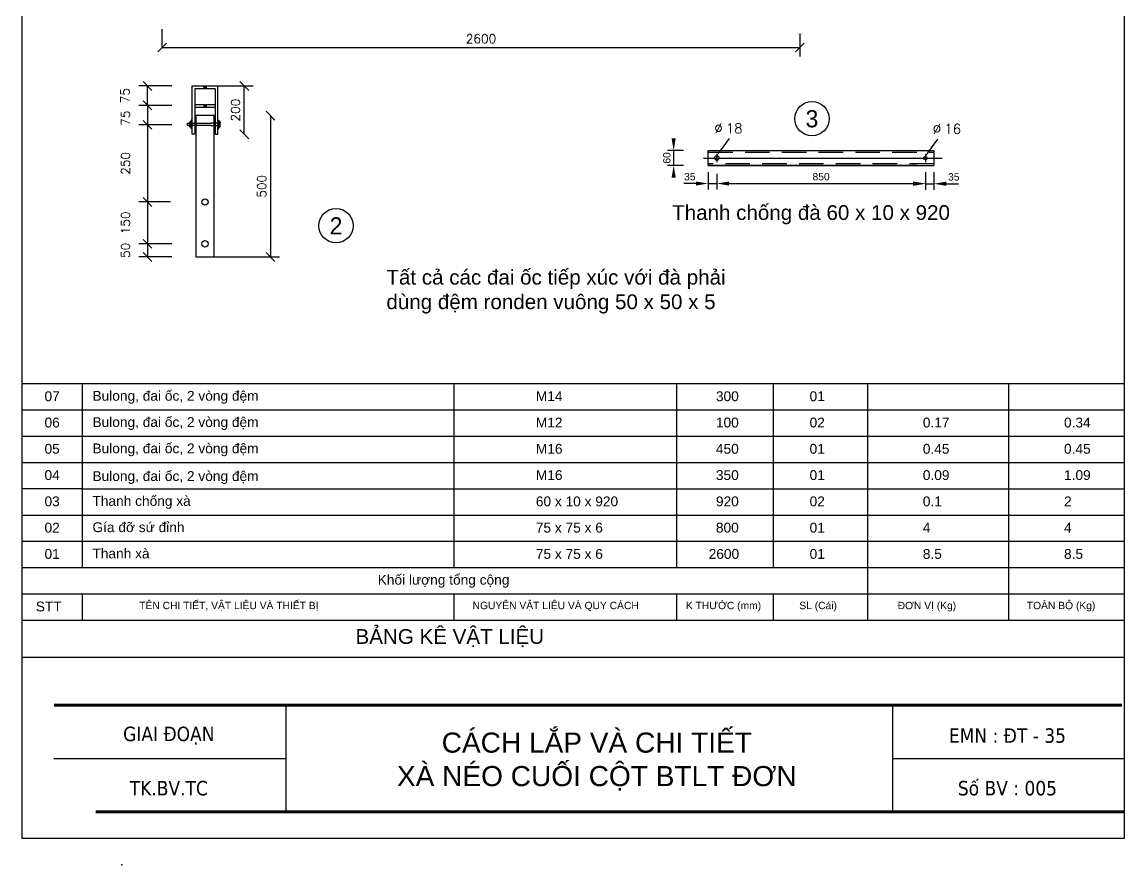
# Model space of a CAD drawing. Extents: x 8.3 to 61.5, y -2.6 to 31.6.
# Drawn here: x 8.25 to 30.75, y -2.6 to 14.57 of the extents above; entities that cross this region are included whole.
import ezdxf
from ezdxf.enums import TextEntityAlignment as Align

# ---------------------------------------------------------------- set-up
doc = ezdxf.new("R2010")
doc.units = 0
doc.header["$MEASUREMENT"] = 0
doc.linetypes.add('DASHDOTX2', pattern=[50.8, 25.4, -12.7, 0, -12.7])
doc.linetypes.add('DASHED2', pattern=[0.375, 0.25, -0.125])
doc.layers.get('0').update_dxf_attribs({"linetype": 'CONTINUOUS'})
doc.layers.get('DEFPOINTS').update_dxf_attribs({"linetype": 'CONTINUOUS'})
doc.styles.add('ROMANS', font='romans.shx')
doc.styles.get("Standard").update_dxf_attribs({"font": 'romans.shx'})
doc.styles.add('Standard1', font='VNARIAL_0.TTF')
doc.styles.add('VNARIAL', font='VARR2.TTF')
doc.dimstyles.get("Standard").update_dxf_attribs({"dimtxt": 0.18, "dimasz": 0.18, "dimexe": 0.18, "dimexo": 0, "dimgap": 0.09, "dimtad": 1, "dimdec": 0, "dimlfac": 200, "dimzin": 0, "dimdsep": 46, "dimtxsty": 'ROMANS', "dimblk1": 'OBLIQUE', "dimblk2": 'OBLIQUE', "dimsah": 1, "dimcen": 0.3, "dimse1": 1, "dimadec": 0, "dimazin": 0, "dimtfac": 1, "dimtdec": 0, "dimtmove": 1, "dimatfit": 3, "dimldrblk": 'OBLIQUE', "dimfxl": 1, "dimtolj": 1, "dimtzin": 0, "dimarcsym": 0})

# ---------------------------------------------------------------- blocks, each defined once
blk = doc.blocks.new('_OBLIQUE')
at = {"color": 0, "linetype": 'ByBlock'}
blk.add_line((-0.5, -0.5), (0.5, 0.5), dxfattribs=at)
blk = doc.blocks.new('*D13')
at = {"color": 0, "linetype": 'Continuous', "lineweight": -2}
for p, q in [((10.808, 10.054), (10.808, 9.786)), ((11.306, 9.786), (10.628, 9.786))]:
    blk.add_line(p, q, dxfattribs=at)
at = {"layer": 'DEFPOINTS', "color": 0, "linetype": 'Continuous'}
for p in [(11.276, 10.054), (10.808, 9.786), (11.306, 9.786)]:
    blk.add_point(p, dxfattribs=at)
at = {"color": 0, "linetype": 'Continuous', "lineweight": -2, "xscale": 0.18, "yscale": 0.18, "zscale": 0.18}
for p, rotation in [((10.808, 10.054), 90), ((10.808, 9.786), 270)]:
    blk.add_blockref('_OBLIQUE', p, dxfattribs=dict(at, rotation=rotation))
at = {"color": 0, "linetype": 'Continuous', "insert": (10.358, 9.92), "char_height": 0.18, "attachment_point": 5, "rotation": 90, "style": 'ROMANS'}
blk.add_mtext('\\A1;50', dxfattribs=at)
blk = doc.blocks.new('*D14')
at = {"color": 0, "linetype": 'Continuous', "lineweight": -2}
for p, q in [((10.808, 12.874), (10.808, 12.479)), ((11.306, 12.479), (10.628, 12.479))]:
    blk.add_line(p, q, dxfattribs=at)
at = {"layer": 'DEFPOINTS', "color": 0, "linetype": 'Continuous'}
for p in [(11.276, 12.874), (10.808, 12.479), (11.306, 12.479)]:
    blk.add_point(p, dxfattribs=at)
at = {"color": 0, "linetype": 'Continuous', "lineweight": -2, "xscale": 0.18, "yscale": 0.18, "zscale": 0.18}
for p, rotation in [((10.808, 12.874), 90), ((10.808, 12.479), 270)]:
    blk.add_blockref('_OBLIQUE', p, dxfattribs=dict(at, rotation=rotation))
at = {"color": 0, "linetype": 'Continuous', "insert": (10.358, 12.613), "char_height": 0.18, "attachment_point": 5, "rotation": 90, "style": 'ROMANS'}
blk.add_mtext('\\A1;75', dxfattribs=at)
blk = doc.blocks.new('*D15')
at = {"color": 0, "linetype": 'Continuous', "lineweight": -2}
for p, q in [((13.316, 12.665), (13.316, 9.786)), ((12.167, 9.786), (13.496, 9.786))]:
    blk.add_line(p, q, dxfattribs=at)
at = {"layer": 'DEFPOINTS', "color": 0, "linetype": 'Continuous'}
for p in [(12.167, 12.665), (12.167, 9.786), (13.316, 9.786)]:
    blk.add_point(p, dxfattribs=at)
at = {"color": 0, "linetype": 'Continuous', "lineweight": -2, "xscale": 0.18, "yscale": 0.18, "zscale": 0.18}
for p, rotation in [((13.316, 12.665), 90), ((13.316, 9.786), 270)]:
    blk.add_blockref('_OBLIQUE', p, dxfattribs=dict(at, rotation=rotation))
at = {"color": 0, "linetype": 'Continuous', "insert": (13.136, 11.226), "char_height": 0.18, "attachment_point": 5, "rotation": 90, "style": 'ROMANS'}
blk.add_mtext('\\A1;500', dxfattribs=at)
blk = doc.blocks.new('*D17')
at = {"color": 0, "linetype": 'Continuous', "lineweight": -2}
for p, q in [((24.105, 14.337), (24.105, 13.873)), ((11.105, 14.053), (24.105, 14.053))]:
    blk.add_line(p, q, dxfattribs=at)
at = {"layer": 'DEFPOINTS', "color": 0, "linetype": 'Continuous'}
for p in [(11.105, 14.425), (24.105, 14.337), (24.105, 14.053)]:
    blk.add_point(p, dxfattribs=at)
at = {"color": 0, "linetype": 'Continuous', "lineweight": -2, "xscale": 0.18, "yscale": 0.18, "zscale": 0.18, "rotation": 180}
blk.add_blockref('_OBLIQUE', (11.105, 14.053), dxfattribs=at)
at = {"color": 0, "linetype": 'Continuous', "lineweight": -2, "xscale": 0.18, "yscale": 0.18, "zscale": 0.18}
blk.add_blockref('_OBLIQUE', (24.105, 14.053), dxfattribs=at)
at = {"color": 0, "linetype": 'Continuous', "insert": (17.605, 14.233), "char_height": 0.18, "attachment_point": 5, "style": 'ROMANS'}
blk.add_mtext('\\A1;2600', dxfattribs=at)

msp = doc.modelspace()

# ---------------------------------------------------------------- linework, layer by layer
at = {"color": 5, "linetype": 'Continuous'}
for p, q in [((8.2513, -2.0609), (8.2513, 31.6291)), ((30.7205, -2.0609), (30.7205, 31.6291)), ((8.2513, 7.206), (30.7205, 7.206)), ((9.4774, 7.206), (9.4774, 3.4582)), ((17.0505, 7.206), (17.0505, 3.4582)), ((21.5896, 7.206), (21.5896, 3.4582)), ((23.5587, 7.206), (23.5587, 3.4582)), ((25.482, 7.206), (25.482, 2.3874)), ((28.3597, 7.206), (28.3597, 2.3874)), ((8.2513, 6.6706), (30.7205, 6.6706)), ((8.2513, 6.1352), (30.7205, 6.1352)), ((8.2513, 5.5998), (30.7205, 5.5998)), ((9.4774, 5.0644), (8.2513, 5.0644)), ((9.4774, 5.0644), (30.7205, 5.0644)), ((8.2513, 4.529), (30.7205, 4.529)), ((8.2513, 3.9936), (30.7205, 3.9936)), ((8.2513, 3.4582), (30.7205, 3.4582)), ((8.2513, 2.9228), (30.7205, 2.9228)), ((9.4774, 2.9228), (9.4774, 2.3874)), ((17.0505, 2.9228), (17.0505, 2.3874)), ((21.5896, 2.9228), (21.5896, 2.3874)), ((23.5587, 2.9228), (23.5587, 2.3874)), ((8.2513, 2.3874), (30.7205, 2.3874)), ((8.2513, 1.6339), (30.7205, 1.6339)), ((30.7205, -2.0609), (8.2513, -2.0609))]:
    msp.add_line(p, q, dxfattribs=at)
at = {"linetype": 'Continuous'}
for p, q in [((11.1045, 14.0533), (11.1045, 14.425)), ((11.717, 12.2855), (11.717, 13.2699)), ((11.717, 13.2699), (12.2418, 13.2699)), ((11.7725, 13.2112), (11.7725, 12.2855)), ((12.1863, 13.2112), (11.7725, 13.2112)), ((12.1863, 13.2112), (12.1863, 12.2855)), ((12.2418, 12.2855), (12.2418, 13.2699)), ((12.2418, 13.2699), (12.9598, 13.2699)), ((12.7798, 12.2855), (12.7798, 13.2699)), ((11.7725, 12.8931), (12.1863, 12.8931)), ((12.1863, 12.8344), (11.7725, 12.8344)), ((11.6229, 12.5121), (11.8554, 12.5121)), ((11.6229, 12.4641), (11.6229, 12.5121)), ((11.8554, 12.4641), (11.6229, 12.4641)), ((11.6757, 12.5474), (11.6712, 12.5386)), ((11.6712, 12.5386), (11.6712, 12.5121)), ((11.6712, 12.5121), (11.6712, 12.4641)), ((11.6712, 12.4376), (11.6712, 12.4641)), ((11.6757, 12.4288), (11.6712, 12.4376)), ((11.6757, 12.5474), (11.6947, 12.5474)), ((11.6947, 12.4288), (11.6757, 12.4288)), ((11.6947, 12.5474), (11.6832, 12.5474)), ((11.6947, 12.5474), (11.6947, 12.5121)), ((11.6947, 12.4288), (11.6947, 12.4641)), ((11.6981, 12.5757), (11.6981, 12.4881)), ((11.7101, 12.5757), (11.6981, 12.5757)), ((11.6981, 12.4005), (11.6981, 12.4881)), ((11.7101, 12.4005), (11.6981, 12.4005)), ((11.7101, 12.5757), (11.7101, 12.4881)), ((11.7101, 12.4005), (11.7101, 12.4881)), ((11.8554, 12.5121), (12.1034, 12.5121)), ((12.1034, 12.4641), (11.8554, 12.4641)), ((12.2876, 12.5121), (12.1034, 12.5121)), ((12.1034, 12.4641), (12.2876, 12.4641)), ((12.2487, 12.5757), (12.2487, 12.4881)), ((12.2487, 12.5757), (12.2607, 12.5757)), ((12.2487, 12.4005), (12.2487, 12.4881)), ((12.2487, 12.4005), (12.2607, 12.4005)), ((12.2607, 12.5757), (12.2607, 12.4881)), ((12.2607, 12.4005), (12.2607, 12.4881)), ((12.2641, 12.5474), (12.2756, 12.5474)), ((12.2641, 12.5474), (12.2641, 12.5121)), ((12.2641, 12.5121), (12.2641, 12.4641)), ((12.2641, 12.4288), (12.2641, 12.4641)), ((12.2641, 12.4288), (12.2756, 12.4288)), ((12.2756, 12.5474), (12.2876, 12.5386)), ((12.2756, 12.4288), (12.2876, 12.4376)), ((12.2876, 12.5386), (12.2876, 12.5121)), ((12.2876, 12.4641), (12.2876, 12.5121)), ((12.2876, 12.4376), (12.2876, 12.4641)), ((11.7725, 12.2855), (11.717, 12.2855)), ((12.1863, 12.2855), (12.2418, 12.2855)), ((11.7919, 9.7861), (12.1669, 9.7861))]:
    msp.add_line(p, q, dxfattribs=at)
at = {"color": 7, "linetype": 'Continuous'}
for p, q in [((11.3058, 13.2699), (10.6284, 13.2699)), ((10.8084, 12.8744), (10.8084, 13.2699)), ((11.3058, 12.8744), (10.6284, 12.8744)), ((11.7919, 12.6651), (11.7919, 9.7861)), ((12.1669, 12.6651), (11.7919, 12.6651)), ((12.1669, 9.7861), (12.1669, 12.6651)), ((11.2759, 12.4788), (10.6284, 12.4788)), ((10.8084, 12.4788), (10.8084, 10.9068)), ((11.2759, 10.9068), (10.6284, 10.9068)), ((10.8084, 10.9068), (10.8084, 10.054)), ((11.3056, 10.054), (10.6284, 10.054)), ((13.6271, 0.6534), (13.6271, -1.518)), ((25.9945, 0.6534), (25.9945, -1.518)), ((8.9012, -0.4323), (13.6271, -0.4323)), ((25.9945, -0.4323), (30.7205, -0.4323))]:
    msp.add_line(p, q, dxfattribs=at)
at = {"color": 1, "linetype": 'Continuous'}
for p, q in [((11.9538, 13.2699), (11.9538, 13.2112)), ((11.9794, 13.2699), (11.9794, 13.2112)), ((12.005, 13.2699), (12.005, 13.2112)), ((11.9538, 12.8931), (11.9538, 12.8344)), ((11.9794, 12.8931), (11.9794, 12.8344)), ((12.005, 12.8931), (12.005, 12.8344))]:
    msp.add_line(p, q, dxfattribs=at)
at = {"color": 140}
for p, q in [((22.4654, 11.9202), (22.6705, 12.1977)), ((26.7145, 11.9083), (26.9196, 12.1858)), ((22.4118, 11.8848), (22.4118, 11.7194)), ((26.6618, 11.8848), (26.6618, 11.7194))]:
    msp.add_line(p, q, dxfattribs=at)
at = {"color": 140, "ltscale": 2}
for p, q in [((21.7334, 11.9521), (21.4066, 11.9521)), ((21.5316, 11.9521), (21.5316, 11.6521)), ((21.7334, 11.6521), (21.4066, 11.6521)), ((22.2368, 11.5121), (22.2368, 11.1574)), ((22.4118, 11.4821), (22.4118, 11.1574)), ((22.4118, 11.4821), (22.4118, 11.1574)), ((26.6618, 11.5121), (26.6618, 11.1574)), ((26.6618, 11.5121), (26.6618, 11.1525)), ((26.8368, 11.5121), (26.8368, 11.1525)), ((21.9868, 11.2824), (21.7368, 11.2824)), ((22.2368, 11.2824), (22.4118, 11.2824)), ((22.6618, 11.2824), (26.4118, 11.2824)), ((22.6618, 11.2824), (22.9118, 11.2824)), ((26.4118, 11.2775), (26.1618, 11.2775)), ((26.6618, 11.2775), (26.8368, 11.2775)), ((27.0868, 11.2775), (27.3368, 11.2775))]:
    msp.add_line(p, q, dxfattribs=at)
at = {"color": 0, "ltscale": 2}
for p, q in [((22.2368, 11.6521), (22.2368, 11.9521)), ((22.2368, 11.9521), (26.8368, 11.9521)), ((26.8368, 11.9521), (26.8368, 11.6521)), ((26.4868, 11.6521), (22.2368, 11.6521)), ((22.2368, 11.6521), (26.8368, 11.6521))]:
    msp.add_line(p, q, dxfattribs=at)
at = {"color": 140, "linetype": 'DASHDOTX2', "ltscale": 2}
msp.add_line((22.138, 11.8021), (27.0079, 11.8021), dxfattribs=at)
at = {"color": 140, "linetype": 'DASHED2', "ltscale": 2}
for p, q in [((22.2368, 11.9221), (26.8368, 11.9221)), ((26.8368, 11.6821), (22.2368, 11.6821))]:
    msp.add_line(p, q, dxfattribs=at)
at = {"color": 7, "linetype": 'Continuous', "const_width": 0.0589, "elevation": -0.5866}
msp.add_lwpolyline([(8.9012, 0.6534), (30.6684, 0.6534)], dxfattribs=at)
at = {"color": 7, "linetype": 'Continuous', "const_width": 0.0589}
msp.add_lwpolyline([(9.7541, -1.518), (30.7205, -1.518)], dxfattribs=at)
msp.add_lwpolyline([(9.7541, -1.518), (30.7205, -1.518)], dxfattribs=at)
at = {"color": 7, "linetype": 'Continuous'}
for centre, radius in [((24.3502, 12.6019), 0.35), ((11.9794, 10.9068), 0.065), ((14.6499, 10.422), 0.35), ((11.9794, 10.054), 0.065)]:
    msp.add_circle(centre, radius, dxfattribs=at)
at = {"color": 0, "ltscale": 2}
for centre, radius in [((22.4118, 11.8021), 0.045), ((26.6618, 11.8021), 0.035)]:
    msp.add_circle(centre, radius, dxfattribs=at)
at = {"color": 7}
msp.add_point((10.2844, -2.5988), dxfattribs=at)
at = {"color": 140, "ltscale": 2}
for points in [[(21.49, 12.2021), (21.5733, 12.2021), (21.5316, 11.9521)], [(21.49, 11.4021), (21.5733, 11.4021), (21.5316, 11.6521)], [(21.9868, 11.3241), (21.9868, 11.2407), (22.2368, 11.2824)], [(22.6618, 11.3241), (22.6618, 11.2407), (22.4118, 11.2824)], [(22.6618, 11.3241), (22.6618, 11.2407), (22.4118, 11.2824)], [(26.4118, 11.3241), (26.4118, 11.2407), (26.6618, 11.2824)], [(26.4118, 11.3192), (26.4118, 11.2358), (26.6618, 11.2775)], [(27.0868, 11.3192), (27.0868, 11.2358), (26.8368, 11.2775)]]:
    msp.add_solid(points, dxfattribs=at)
at = {"color": 140}
for points in [[(22.4772, 11.9115), (22.4127, 11.849), (22.4535, 11.929)], [(26.7263, 11.8995), (26.6618, 11.8371), (26.7026, 11.9171)]]:
    msp.add_solid(points, dxfattribs=at)

# ---------------------------------------------------------------- block references
at = {"color": 7, "linetype": 'Continuous', "zscale": 0.18}
for p, xscale, yscale, rotation in [((10.8084, 13.2699), 0.1799999999999999, 0.1799999999999999, 90), ((10.8084, 12.8744), 0.1799999999999999, 0.1799999999999999, 270), ((10.8084, 12.4788), 0.18, 0.18, 90), ((10.8084, 10.9068), 0.1799999999999999, 0.18, 270), ((10.8084, 10.9068), 0.18, 0.18, 90), ((10.8084, 10.054), 0.1799999999999999, 0.18, 270)]:
    msp.add_blockref('_OBLIQUE', p, dxfattribs=dict(at, xscale=xscale, yscale=yscale, rotation=rotation))
at = {"linetype": 'Continuous', "yscale": 0.18, "zscale": 0.18}
for p, xscale, rotation in [((12.7798, 13.2699), 0.18, 90), ((12.7798, 12.2855), 0.1799999999999999, 270)]:
    msp.add_blockref('_OBLIQUE', p, dxfattribs=dict(at, xscale=xscale, rotation=rotation))

# ---------------------------------------------------------------- texts
at = {"color": 7, "linetype": 'Continuous', "style": 'VNARIAL'}
for s, p in [('3', (24.3502, 12.6019)), ('2', (14.6499, 10.422))]:
    msp.add_text(s, height=0.35, dxfattribs=at).set_placement(p, align=Align.MIDDLE)
at = {"linetype": 'Continuous'}
for s, p in [(' Ø ', (22.2215, 12.3069)), ('18 ', (22.594, 12.3069)), (' Ø ', (26.6763, 12.295)), ('16 ', (27.0488, 12.295))]:
    msp.add_text(s, height=0.2, dxfattribs=at).set_placement(p)
at = {"color": 0, "linetype": 'Continuous', "style": 'Standard1'}
msp.add_text('60', height=0.15, rotation=90, dxfattribs=at).set_placement((21.4667, 11.6866))
msp.add_text('35', height=0.15, dxfattribs=at).set_placement((21.745, 11.3476))
at = {"linetype": 'Continuous', "style": 'Standard1'}
for s, p in [('850', (24.3627, 11.3474)), ('35', (27.1251, 11.3427))]:
    msp.add_text(s, height=0.15, dxfattribs=at).set_placement(p)
at = {"color": 7, "linetype": 'Continuous', "char_height": 0.18, "attachment_point": 5, "rotation": 90, "style": 'ROMANS'}
for s, insert in [('\\A1;75', (10.3506, 13.0721)), ('\\A1;250', (10.3584, 11.6928)), ('\\A1;150', (10.3584, 10.4804))]:
    msp.add_mtext(s, dxfattribs=dict(at, insert=insert))
at = {"linetype": 'Continuous', "insert": (12.5998, 12.7777), "char_height": 0.18, "attachment_point": 5, "rotation": 90, "style": 'ROMANS'}
msp.add_mtext('\\A1;200', dxfattribs=at)
at = {"color": 5, "linetype": 'Continuous', "attachment_point": 1, "style": 'VNARIAL'}
for s, insert, char_height, width in [('{\\fVNI-Helve|b0|i0|c0|p2;\\C256;Thanh choáng ñaø 60 x 10 x 920}', (21.5012, 10.8408), 0.3, 6.11237), ('{\\fVNI-Helve|b0|i0|c0|p2;\\C256;T\\fArial|b0|i0|c0|p34;ất cả các đai ốc tiếp xúc với đà phải \\Pdùng đệm ronden vuông 50 x 50 x 5}', (15.6772, 9.5233), 0.3, 22.358626), ('{\\fVNI-Helve|b0|i0|c0|p2;\\C256;07}', (8.7087, 7.0486), 0.2, 1.850813), ('{\\fVNI-Helve|b0|i0|c0|p2;\\C256;Bulong, ñai oác, 2 voøng ñeäm}', (9.6859, 7.0576), 0.2, 4.284155), ('{\\fVNI-Helve|b0|i0|c0|p2;\\C256;M14}', (18.7228, 7.0486), 0.2, 1.850813), ('{\\fVNI-Helve|b0|i0|c0|p2;\\C256;300}', (22.393, 7.0486), 0.2, 1.850813), ('{\\fVNI-Helve|b0|i0|c0|p2;\\C256;01}', (24.3025, 7.0486), 0.2, 1.850813), ('{\\fVNI-Helve|b0|i0|c0|p2;\\C256;Bulong, ñai oác, 2 voøng ñeäm}', (9.6859, 6.5222), 0.2, 4.284155), ('{\\fVNI-Helve|b0|i0|c0|p2;\\C256;06}', (8.7087, 6.5132), 0.2, 1.850813), ('{\\fVNI-Helve|b0|i0|c0|p2;\\C256;M12}', (18.7228, 6.5132), 0.2, 1.850813), ('{\\fVNI-Helve|b0|i0|c0|p2;\\C256;100}', (22.393, 6.5132), 0.2, 1.850813), ('{\\fVNI-Helve|b0|i0|c0|p2;\\C256;02}', (24.3025, 6.5132), 0.2, 1.850813), ('{\\fVNI-Helve|b0|i0|c0|p2;\\C256;0.17}', (26.6101, 6.5132), 0.2, 1.850813), ('{\\fVNI-Helve|b0|i0|c0|p2;\\C256;0.34}', (29.4879, 6.5132), 0.2, 1.850813), ('{\\fVNI-Helve|b0|i0|c0|p2;\\C256;05}', (8.7087, 5.9778), 0.2, 1.850813), ('{\\fVNI-Helve|b0|i0|c0|p2;\\C256;Bulong, ñai oác, 2 voøng ñeäm}', (9.6859, 5.9869), 0.2, 4.284155), ('{\\fVNI-Helve|b0|i0|c0|p2;\\C256;M16}', (18.7228, 5.9778), 0.2, 1.850813), ('{\\fVNI-Helve|b0|i0|c0|p2;\\C256;450}', (22.393, 5.9778), 0.2, 1.850813), ('{\\fVNI-Helve|b0|i0|c0|p2;\\C256;01}', (24.3025, 5.9778), 0.2, 1.850813), ('{\\fVNI-Helve|b0|i0|c0|p2;\\C256;0.45}', (26.6101, 5.9778), 0.2, 1.850813), ('{\\fVNI-Helve|b0|i0|c0|p2;\\C256;0.45}', (29.4879, 5.9778), 0.2, 1.850813), ('{\\fVNI-Helve|b0|i0|c0|p2;\\C256;04}', (8.7087, 5.4424), 0.2, 1.850813), ('{\\fVNI-Helve|b0|i0|c0|p2;\\C256;Bulong, ñai oác, 2 voøng ñeäm}', (9.6859, 5.4221), 0.2, 4.533637), ('{\\fVNI-Helve|b0|i0|c0|p2;\\C256;M16}', (18.7228, 5.4424), 0.2, 1.850813), ('{\\fVNI-Helve|b0|i0|c0|p2;\\C256;350}', (22.393, 5.4424), 0.2, 1.850813), ('{\\fVNI-Helve|b0|i0|c0|p2;\\C256;01}', (24.3025, 5.4424), 0.2, 1.850813), ('{\\fVNI-Helve|b0|i0|c0|p2;\\C256;0.09}', (26.6101, 5.4424), 0.2, 1.850813), ('{\\fVNI-Helve|b0|i0|c0|p2;\\C256;1.09}', (29.4879, 5.4424), 0.2, 1.850813), ('{\\fVNI-Helve|b0|i0|c0|p2;\\C256;03}', (8.7087, 4.907), 0.2, 1.850813), ('{\\fVNI-Helve|b0|i0|c0|p2;\\C256;Thanh choáng xaø}', (9.6859, 4.9161), 0.2, 3.115309), ('{\\fVNI-Helve|b0|i0|c0|p2;\\C256;60 x 10 x 920}', (18.7228, 4.907), 0.2, 1.850813), ('{\\fVNI-Helve|b0|i0|c0|p2;\\C256;920}', (22.393, 4.907), 0.2, 1.850813), ('{\\fVNI-Helve|b0|i0|c0|p2;\\C256;02}', (24.3025, 4.907), 0.2, 1.850813), ('{\\fVNI-Helve|b0|i0|c0|p2;\\C256;0.1}', (26.6101, 4.907), 0.2, 1.850813), ('{\\fVNI-Helve|b0|i0|c0|p2;\\C256;2}', (29.4879, 4.907), 0.2, 1.850813), ('{\\fVNI-Helve|b0|i0|c0|p2;\\C256;02}', (8.7087, 4.3716), 0.2, 1.850813), ('{\\fVNI-Helve|b0|i0|c0|p2;\\C256;Gía ñôõ söù ñænh}', (9.6859, 4.3807), 0.2, 4.310514), ('{\\fVNI-Helve|b0|i0|c0|p2;\\C256;75 x 75 x 6}', (18.7228, 4.3716), 0.2, 1.850813), ('{\\fVNI-Helve|b0|i0|c0|p2;\\C256;800}', (22.393, 4.3716), 0.2, 1.850813), ('{\\fVNI-Helve|b0|i0|c0|p2;\\C256;01}', (24.3025, 4.3716), 0.2, 1.850813), ('{\\fVNI-Helve|b0|i0|c0|p2;\\C256;4}', (26.6101, 4.3716), 0.2, 1.850813), ('{\\fVNI-Helve|b0|i0|c0|p2;\\C256;4}', (29.4879, 4.3716), 0.2, 1.850813), ('{\\fVNI-Helve|b0|i0|c0|p2;\\C256;01}', (8.7087, 3.8362), 0.2, 1.850813), ('{\\fVNI-Helve|b0|i0|c0|p2;\\C256;Thanh xaø }', (9.6859, 3.8453), 0.2, 1.850813), ('{\\fVNI-Helve|b0|i0|c0|p2;\\C256;75 x 75 x 6}', (18.7228, 3.8362), 0.2, 1.850813), ('{\\fVNI-Helve|b0|i0|c0|p2;\\C256;2600}', (22.2455, 3.8362), 0.2, 1.850813), ('{\\fVNI-Helve|b0|i0|c0|p2;\\C256;01}', (24.3025, 3.8362), 0.2, 1.850813), ('{\\fVNI-Helve|b0|i0|c0|p2;\\C256;8.5}', (26.6101, 3.8362), 0.2, 1.850813), ('{\\fVNI-Helve|b0|i0|c0|p2;\\C256;8.5}', (29.4879, 3.8362), 0.2, 1.850813), ('{\\fVNI-Helve|b0|i0|c0|p2;\\C256;Khoái löôïng toång coäng}', (15.4999, 3.3099), 0.2, 3.609919), ('{\\fVNI-Helve|b0|i0|c0|p2;\\C256;STT}', (8.5311, 2.7654), 0.2, 1.850813), ('{\\fVNI-Helve|b0|i0|c0|p2;\\C256;TEÂN CHI TIEÁT, VAÄT LIEÄU VAØ THIEÁT BÒ}', (10.6386, 2.7613), 0.15, 6.934157), ('{\\fVNI-Helve|b0|i0|c0|p2;\\C256;NGUYEÂN VAÄT LIEÄU VAØ QUY CAÙCH}', (17.4331, 2.7613), 0.15, 6.934157), ('{\\fVNI-Helve|b0|i0|c0|p2;\\C256;K THÖÔÙC (mm)}', (21.7805, 2.7613), 0.15, 6.934157), ('{\\fVNI-Helve|b0|i0|c0|p2;\\C256;SL (Caùi)}', (24.0924, 2.7613), 0.15, 6.934157), ('{\\fVNI-Helve|b0|i0|c0|p2;\\C256;ÑÔN VÒ (Kg)}', (26.0975, 2.7613), 0.15, 6.934157), ('{\\fVNI-Helve|b0|i0|c0|p2;\\C256;TOAØN BOÄ (Kg)}', (28.73, 2.7613), 0.15, 6.934157), ('{\\fVNI-Helve|b0|i0|c0|p2;\\C256;BAÛNG KEÂ VAÄT LIEÄU}', (15.0481, 2.2041), 0.3, 6.11237)]:
    msp.add_mtext(s, dxfattribs=dict(at, insert=insert, char_height=char_height, width=width))
at = {"color": 7, "linetype": 'Continuous', "char_height": 0.294475, "width": 11.382204, "attachment_point": 5, "style": 'VNARIAL'}
for s, insert in [('{\\fTahoma|b0|i0|c0|p34;GIAI ĐOẠN}', (11.2417, 0.0331)), ('{\\fTahoma|b0|i0|c0|p34;EMN : ĐT - 35}', (28.335, 0.0331)), ('{\\fTahoma|b0|i0|c0|p34;TK.BV.TC}', (11.2417, -1.038)), ('{\\fTahoma|b0|i0|c0|p34;Số BV : 005}', (28.335, -1.038))]:
    msp.add_mtext(s, dxfattribs=dict(at, insert=insert))
at = {"color": 7, "insert": (19.9654, -0.4934), "char_height": 0.409406, "width": 17.552921, "attachment_point": 5, "style": 'VNARIAL'}
msp.add_mtext('{\\fArial|b0|i0|c0|p34;CÁCH LẮP VÀ CHI TIẾT \\PXÀ NÉO CUỐI CỘT BTLT ĐƠN}', dxfattribs=at)

# ---------------------------------------------------------------- dimensions: what is measured, and where the dimension line sits
at = {"linetype": 'Continuous'}
dim = msp.add_linear_dim(base=(24.1045, 14.0533), p1=(11.1045, 14.425), p2=(24.1045, 14.3373), dimstyle='Standard', dxfattribs=at)
dim.commit()
dim.dimension.update_dxf_attribs({"geometry": '*D17', "text_midpoint": (17.6045, 14.2333)})
at = {"color": 7, "linetype": 'Continuous'}
for base, p1, p2, text, picture, middle in [((10.8084, 12.4788), (11.2759, 12.8744), (11.3056, 12.4788), '75', '*D14', (10.5384, 12.6128)), ((10.8084, 9.7861), (11.2759, 10.054), (11.3056, 9.7861), '50', '*D13', (10.5384, 9.9201))]:
    dim = msp.add_linear_dim(base=base, p1=p1, p2=p2, angle=90, text=text, dimstyle='Standard', override={"dimcen": 0.3, "dimse1": 1}, dxfattribs=at)
    dim.commit()
    dim.dimension.update_dxf_attribs({"geometry": picture, "text_midpoint": middle, "dimtype": 160})
at = {"linetype": 'Continuous'}
dim = msp.add_aligned_dim(p1=(12.1669, 12.6651), p2=(12.1669, 9.7861), distance=1.1491, text='500', dimstyle='Standard', dxfattribs=at)
dim.commit()
dim.dimension.update_dxf_attribs({"geometry": '*D15', "text_midpoint": (13.136, 11.2256)})

doc.saveas('drawing.dxf')
